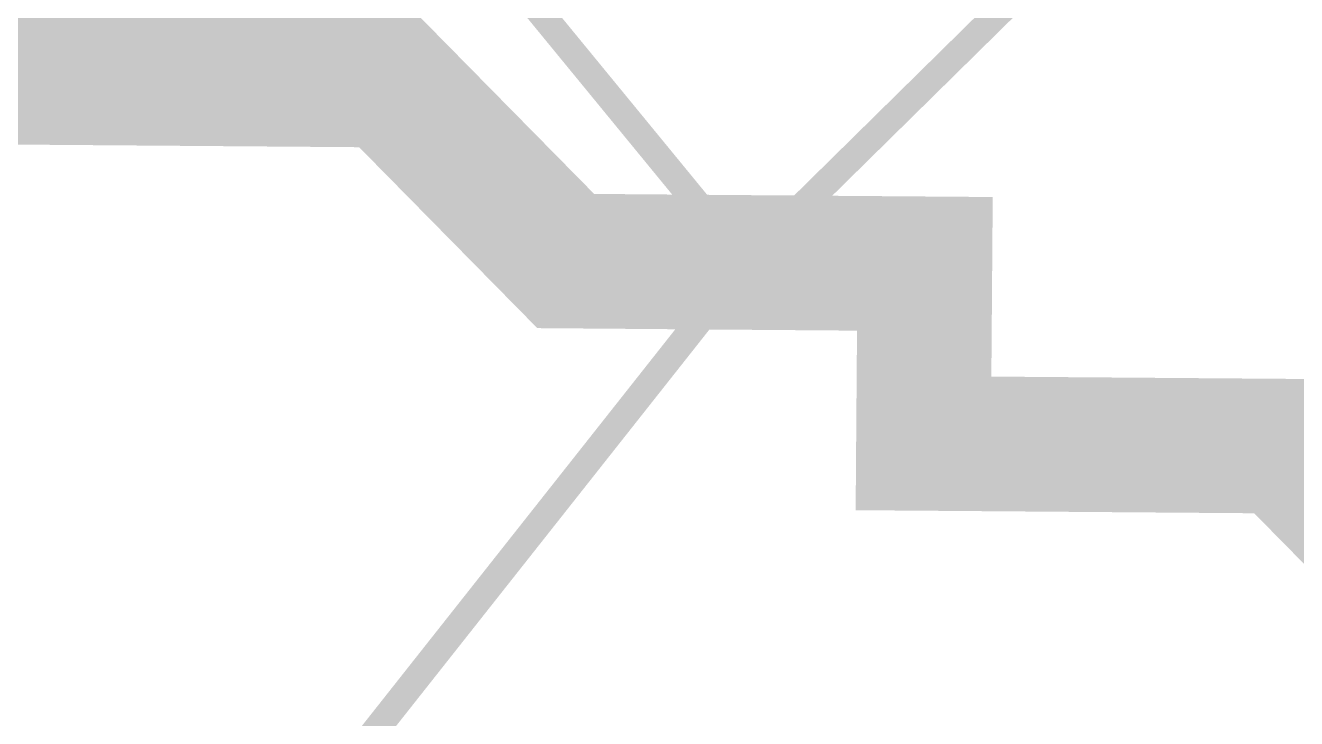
# Model space of a CAD drawing. Header units: metres. Extents: x 326467 to 340077, y 1811030 to 1824953.
# Drawn here: x 328578.25 to 328606.86, y 1812652.72 to 1812668.33 of the extents above; entities that cross this region are included whole.
import ezdxf

# ---------------------------------------------------------------- set-up
doc = ezdxf.new("R2010")
doc.units = ezdxf.units.M
doc.header["$MEASUREMENT"] = 0
doc.layers.add('HAZARDS LINE', color=1, linetype='Continuous')
doc.layers.add('SURVEY PLOT BOUNDARY', color=35, linetype='Continuous')

# ---------------------------------------------------------------- blocks, each defined once
blk = doc.blocks.new('16')
at = {"layer": 'HAZARDS LINE', "lineweight": 18, "const_width": 3.032}
blk.add_lwpolyline([(328542.087, 1812687.659), (328550.109, 1812679.511), (328554.121, 1812675.436), (328562.174, 1812671.331), (328562.143, 1812667.288), (328566.185, 1812667.257), (328570.228, 1812667.226), (328574.27, 1812667.194), (328578.313, 1812667.163), (328582.355, 1812667.132), (328586.398, 1812667.101), (328590.409, 1812663.027), (328594.451, 1812662.995), (328598.494, 1812662.964), (328598.463, 1812658.921), (328602.505, 1812658.89), (328606.547, 1812658.859), (328610.559, 1812654.784)], dxfattribs=at)
at = {"layer": 'SURVEY PLOT BOUNDARY', "lineweight": 18, "const_width": 0.606}
blk.add_lwpolyline([(329082.525, 1812521.756), (328901.146, 1812591.892), (328872.942, 1812604.24), (328848.844, 1812624.642), (328808.451, 1812628.997), (328800.459, 1812641.189), (328711.557, 1812645.918), (328663.141, 1812658.422), (328606.672, 1812675.031), (328594.451, 1812662.995), (328574.426, 1812687.41), (328582.605, 1812699.477), (328558.475, 1812715.836), (328546.285, 1812707.844)], dxfattribs=at)
for points in [[(328494.171, 1812764.852), (328546.285, 1812707.844), (328558.475, 1812715.836), (328582.605, 1812699.477), (328574.426, 1812687.41), (328594.451, 1812662.995), (328565.873, 1812626.826), (328549.891, 1812651.209), (328485.306, 1812663.838), (328416.491, 1812652.239), (328400.477, 1812672.579), (328400.664, 1812696.837), (328400.789, 1812713.01), (328408.967, 1812725.076), (328409.03, 1812733.163), (328449.61, 1812753.066), (328465.811, 1812756.984), (328482.199, 1812785.161)], [(328808.451, 1812628.997), (328800.21, 1812608.844), (328723.216, 1812585.179), (328658.506, 1812581.635), (328569.916, 1812626.795), (328565.873, 1812626.826), (328594.451, 1812662.995), (328606.672, 1812675.031), (328663.141, 1812658.422), (328711.557, 1812645.918), (328800.459, 1812641.189)]]:
    blk.add_lwpolyline(points, close=True, dxfattribs=at)

msp = doc.modelspace()

# ---------------------------------------------------------------- block references
msp.add_blockref('16', (0, 0))

doc.saveas('drawing.dxf')
